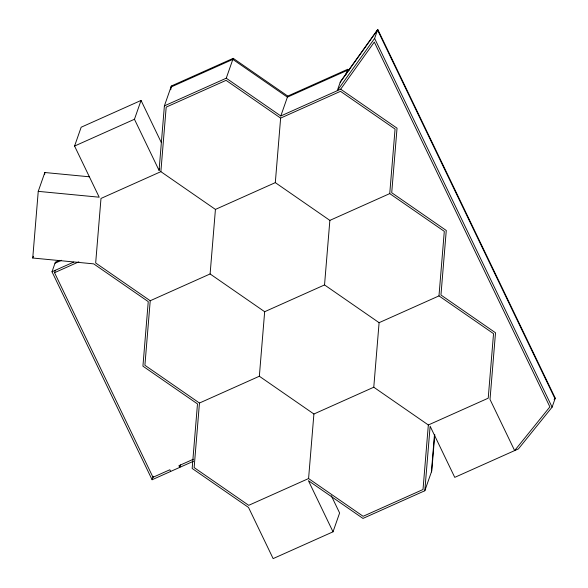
<?xml version="1.0" encoding="UTF-8"?>
<svg xmlns="http://www.w3.org/2000/svg" width="588" height="588" viewBox="0 0 588 588"><rect width="100%" height="100%" fill="white"/><g stroke="black" fill="none" stroke-linecap="round" stroke-linejoin="round"><path stroke-width="0.88" d="M331.279 495.662L339.614 512.986L333.021 531.817L273.141 558.6L248.526 507.451L192.166 468.452L197.487 403.912L142.928 366.162L148.249 301.622L93.698 263.865L32.744 258.022L38.242 191.357L44.835 172.519L89.413 176.797M44.688 174.342L44.835 172.519M38.242 191.357L99.196 197.201L74.573 146.052L81.166 127.221L141.047 100.438L134.454 119.268L159.069 170.417L164.39 105.877L171.351 86.002L233.208 58.337L287.767 96.087L347.64 69.303L349.147 70.347M150.227 300.74L144.905 365.273L199.464 403.03L259.345 376.246L313.904 414.003L373.777 387.22L428.336 424.977L488.216 398.194L493.538 333.653L438.979 295.904L379.098 322.68L324.539 284.93L264.666 311.714L210.107 273.957L150.227 300.74L95.668 262.983L100.989 198.443L160.869 171.659L215.429 209.416L275.309 182.633L329.861 220.39L389.741 193.606L444.3 231.363L438.979 295.904M160.869 171.659L166.191 107.126L226.071 80.343L280.63 118.1L340.503 91.316L395.062 129.066L389.741 193.606M170.763 89.773L170.99 87.046L232.841 59.381L287.4 97.138L347.28 70.354M171.204 87.818L171.351 86.002M199.464 403.03L194.143 467.57L248.702 505.327L308.582 478.544L363.134 516.293L423.015 489.517L428.336 424.977M210.107 273.957L215.429 209.416M259.345 376.246L264.666 311.714M275.309 182.633L280.63 118.1M308.582 478.544L313.904 414.003M324.539 284.93L329.861 220.39M373.777 387.22L379.098 322.68M333.021 531.817L308.406 480.668L362.958 518.425L424.815 490.76L430.137 426.219L454.752 477.368L518.44 448.887L552.103 407.153L555.256 398.157L377.768 29.4L340.408 81.717L337.262 90.714L374.615 38.396L377.768 29.4M431.408 471.929L434.481 434.657M434.775 434.525L431.776 470.878L424.815 490.76M32.744 258.022L33.347 256.309M193.518 461.22L152.101 479.742L52.009 271.781L55.36 262.197L59.498 260.344M170.667 471.436L169.851 469.753L153.005 477.287L54.53 272.7L55.382 270.26M159.069 170.417L159.671 168.705M164.39 105.877L226.248 78.211L233.208 58.337M152.101 479.742L153.299 476.324M226.248 78.211L280.807 115.968L287.767 96.087M180.612 464.873L179.737 467.379L178.921 465.696L193.364 459.235M345.781 74.632L347.64 69.303M340.195 82.342L377.547 30.025L555.035 398.782M340.68 89.185L374.306 42.086L549.89 406.881L514.632 450.584L490.017 399.443L495.515 332.771L440.956 295.014L446.277 230.481L391.718 192.724L397.04 128.184L340.68 89.185L280.807 115.968M554.116 399.568L555.256 398.157M74.573 146.052L134.454 119.268M55 263.24L61.608 260.286M52.009 271.781L73.596 262.123M54.53 272.7L78.851 261.822M374.615 38.396L552.103 407.153M141.047 100.438L161.296 142.509"/></g></svg>
